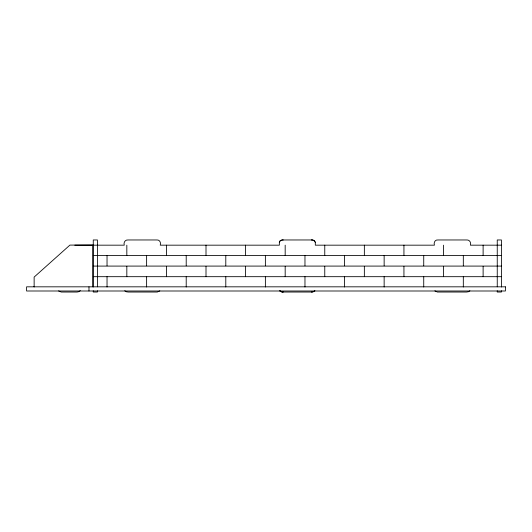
<?xml version="1.0" encoding="UTF-8"?>
<svg xmlns="http://www.w3.org/2000/svg" width="532" height="532" viewBox="0 0 532 532"><rect width="100%" height="100%" fill="white"/><g stroke="black" fill="none" stroke-linecap="round" stroke-linejoin="round"><path stroke-width="0.8" d="M279.347 242.612C279.233 240.577 281.634 239.746 283.317 239.965M279.393 242.193L280.244 240.843L281.913 240.058M92.781 286.828L92.801 244.993L69.911 245.099L34.134 277.086L34.134 286.848L34.134 286.489M80.292 290.578L78.936 291.669L77.087 292.035L61.187 292.035L58.613 290.931M159.786 290.878L157.312 292.028L128.245 292.035L126.217 291.755L124.781 290.758M314.818 290.758L313.381 291.755L311.346 292.035M314.864 290.878L312.384 292.028L282.984 292.035M469.889 290.758L468.453 291.755L466.424 292.035L437.357 292.028L434.877 290.878M282.286 239.972L311.685 239.965M74.786 245.186L93 245.186M93.26 245.172L124.275 245.172C123.291 242.432 125.326 239.513 128.245 239.965L156.608 239.965C159.527 239.493 161.203 242.572 160.245 245.172L279.347 245.172L279.347 242.366M501.41 245.172L470.394 245.172C471.372 242.432 469.337 239.513 466.424 239.965L438.062 239.965C435.143 239.493 433.467 242.572 434.425 245.172L315.316 245.172L315.316 242.366M93.26 255.486L501.41 255.486M93.26 266.086L501.41 266.086M93.26 276.687L501.41 276.687M311.346 239.965L312.384 239.972M282.286 292.028L283.317 292.035M312.078 239.972L312.996 240.052M281.674 291.948L282.592 292.028M312.756 240.058L314.505 240.763L315.316 242.612M281.913 291.942L279.805 290.878M313.381 240.245L315.104 241.694M281.288 291.755L279.852 290.758M501.41 287.007L501.41 239.972L497.247 239.965L497.247 286.828M501.41 290.758L501.41 292.028L497.247 292.035L497.247 290.758M483.116 245.172L483.116 255.486M483.116 266.372L483.116 276.687M463.319 255.486L463.319 265.807M463.319 276.687L463.319 287.007M443.528 245.172L443.528 255.486M443.528 266.372L443.528 276.687M423.731 255.486L423.731 265.807M423.731 276.687L423.731 287.007M403.941 245.172L403.941 255.486M403.941 266.372L403.941 276.687M384.144 255.486L384.144 265.807M384.144 276.687L384.144 287.007M364.353 245.172L364.353 255.486M364.353 266.372L364.353 276.687M344.556 255.486L344.556 265.807M344.556 276.687L344.556 287.007M324.766 245.172L324.766 255.486M324.766 266.372L324.766 276.687M304.969 255.486L304.969 265.807M304.969 276.687L304.969 287.007M285.179 245.172L285.179 255.486M285.179 266.372L285.179 276.687M265.382 255.486L265.382 265.807M265.382 276.687L265.382 287.007M245.591 245.172L245.591 255.486M245.591 266.372L245.591 276.687M225.794 255.486L225.794 265.807M225.794 276.687L225.794 287.007M206.004 245.172L206.004 255.486M206.004 266.372L206.004 276.687M186.207 255.486L186.207 265.807M186.207 276.687L186.207 287.007M166.416 245.172L166.416 255.486M166.416 266.372L166.416 276.687M146.619 255.486L146.619 265.807M146.619 276.687L146.619 287.007M126.829 245.172L126.829 255.486M126.829 266.372L126.829 276.687M107.032 255.486L107.032 265.807M107.032 276.687L107.032 287.007M97.422 286.828L97.422 239.972L93.26 239.965L93.26 287.007M97.422 290.758L97.422 292.028L93.26 292.035L93.26 290.758M88.977 286.828L88.977 290.997M505.4 286.828L26.6 286.828L26.6 290.997L505.4 290.997L505.4 286.828"/></g></svg>
